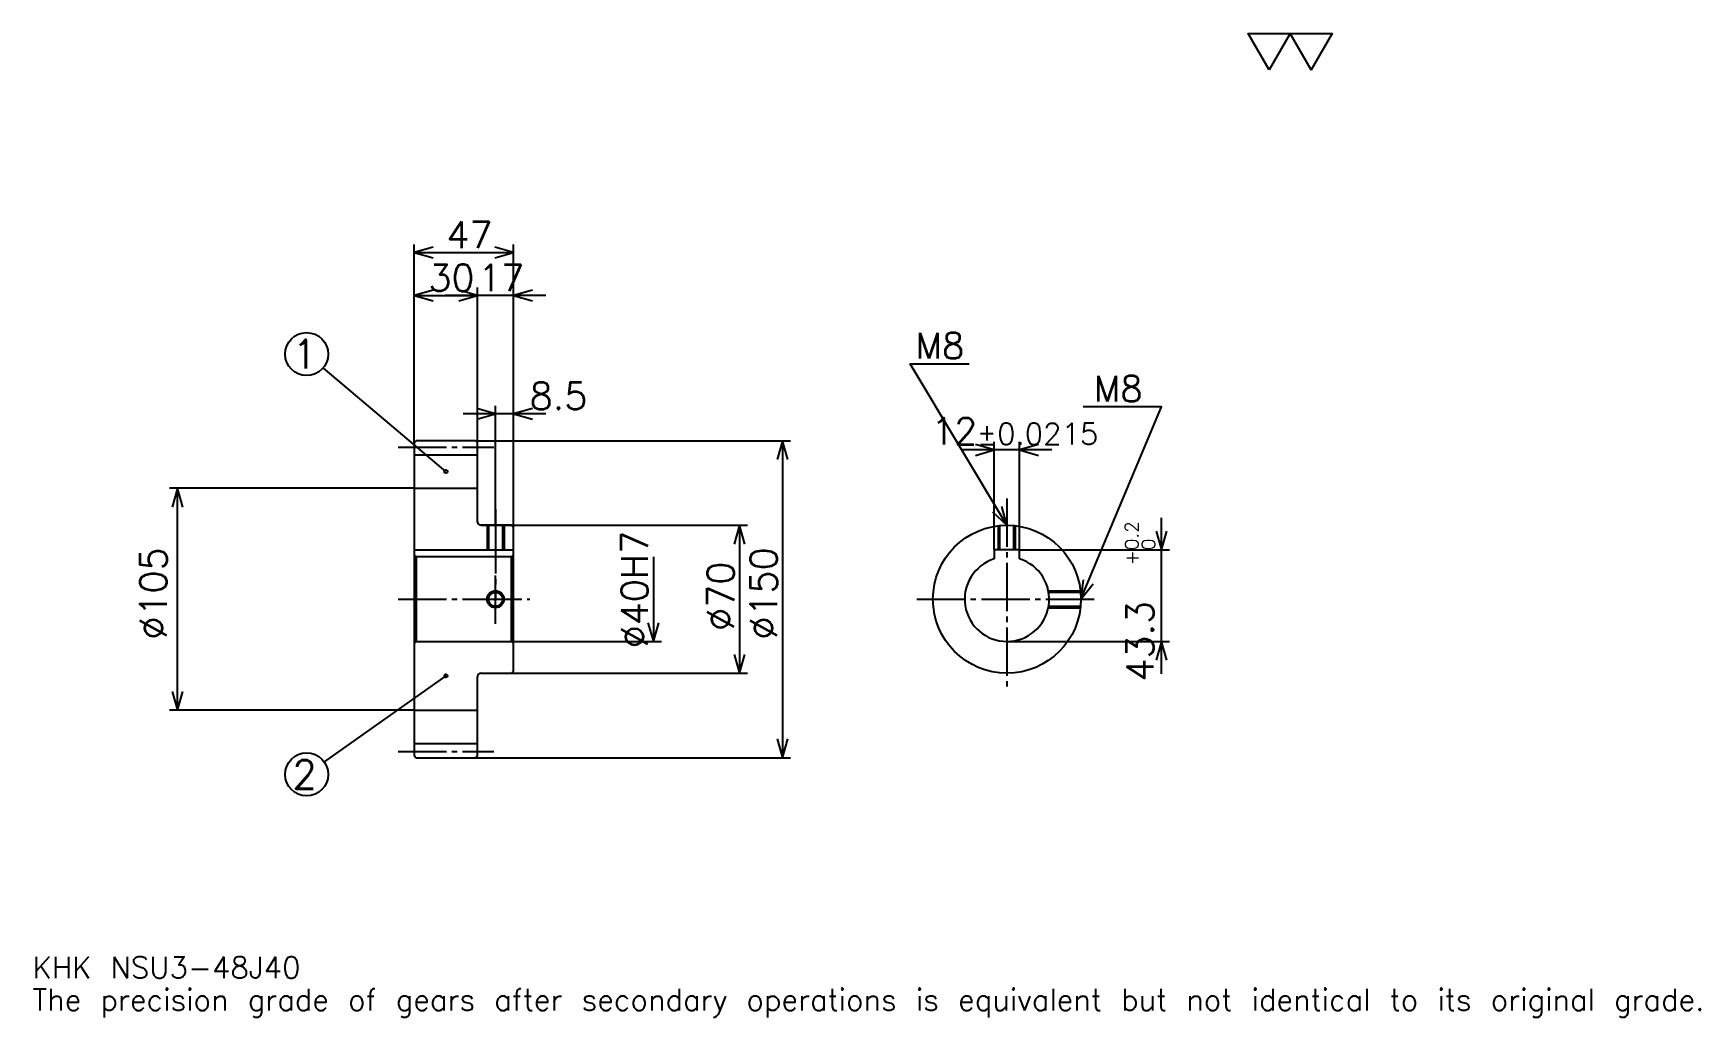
# Model space of a CAD drawing. Extents: x 26 to 815, y 9 to 475.
import ezdxf

# ---------------------------------------------------------------- set-up
doc = ezdxf.new("R2010")
doc.units = 0
doc.linetypes.add('DASHDOT', pattern=[30.521738, 22.891304, -2.543478, 2.543478, -2.543478])
doc.layers.get('0').update_dxf_attribs({"linetype": 'CONTINUOUS'})
doc.layers.add('DASHDOT', color=6, linetype='DASHDOT')
doc.styles.add('KANJI', font='TXT', dxfattribs={"bigfont": 'BIGFONT'})

msp = doc.modelspace()

# ---------------------------------------------------------------- linework, layer by layer
at = {"color": 5}
for p, q in [((206.021729, 282.293488), (206.021729, 375.130432)), ((206.021729, 371.315216), (253.021729, 371.315216)), ((253.021729, 282.293488), (253.021729, 375.130432)), ((206.021729, 350.967407), (236.021729, 350.967407)), ((268.282593, 350.967407), (220.760864, 350.967407)), ((236.021729, 282.293488), (236.021729, 354.782623)), ((221.021729, 267.668488), (162.927002, 316.701019)), ((268.282593, 295.010864), (229.260864, 295.010864)), ((244.521729, 282.293488), (244.521729, 298.826111)), ((206.021729, 281.293488), (206.021729, 282.293488)), ((235.021729, 282.293488), (253.021729, 282.293488)), ((236.021729, 281.293488), (236.021729, 282.293488)), ((244.521729, 242.293488), (244.521729, 282.293488)), ((244.521729, 242.293488), (244.521729, 282.293488)), ((253.021729, 282.293488), (384.010864, 282.293488)), ((253.021729, 241.293488), (253.021729, 282.293488)), ((380.195648, 282.293488), (380.195648, 132.293488)), ((507.673889, 277.902191), (465.152161, 277.902191)), ((480.413025, 230.593491), (480.413025, 281.717407)), ((492.413025, 230.593491), (492.413025, 281.717407)), ((206.021729, 259.793488), (90.293472, 259.793488)), ((94.108688, 154.793488), (94.108688, 259.793488)), ((559.565186, 172.032623), (559.565186, 245.854355)), ((237.521729, 242.293488), (253.021729, 242.293488)), ((253.021729, 242.293488), (363.663025, 242.293488)), ((359.847809, 242.293488), (359.847809, 172.293488)), ((492.413025, 230.593491), (563.380371, 230.593491)), ((319.152161, 227.293488), (319.152161, 187.293488)), ((253.021729, 187.293488), (322.967377, 187.293488)), ((486.413025, 187.293488), (563.380371, 187.293488)), ((221.021729, 171.043488), (163.456589, 130.301422)), ((237.521729, 172.293488), (253.021729, 172.293488)), ((253.021729, 172.293488), (363.663025, 172.293488)), ((206.021729, 154.793488), (90.293472, 154.793488)), ((235.021729, 132.293488), (253.021729, 132.293488)), ((253.021729, 132.293488), (384.010864, 132.293488))]:
    msp.add_line(p, q, dxfattribs=at)
at = {"color": 4}
for p, q in [((206.021729, 275.543488), (236.021729, 275.543488)), ((206.021729, 259.793488), (236.021729, 259.793488)), ((206.021729, 230.593491), (253.021729, 230.593491)), ((207.021729, 227.293488), (207.021729, 187.293488)), ((252.021729, 227.293488), (253.021729, 228.293488)), ((252.021729, 187.293488), (253.021729, 186.293488)), ((206.021729, 154.793488), (236.021729, 154.793488)), ((206.021729, 139.043488), (236.021729, 139.043488))]:
    msp.add_line(p, q, dxfattribs=at)
at = {"color": 7}
msp.add_lwpolyline([(610.434753, 457.82608), (600.515198, 475.019989), (640.19342, 475.019989), (630.273865, 457.82608), (620.354309, 475.019989), (610.434753, 457.82608)], dxfattribs=at)
at = {"color": 5}
for points in [[(214.923904, 373.858704), (206.021729, 371.315216), (214.923904, 368.771729)], [(244.119553, 368.771729), (253.021729, 371.315216), (244.119553, 373.858704)], [(214.923904, 353.510864), (206.021729, 350.967407), (214.923904, 348.42395)], [(227.119553, 348.42395), (236.021729, 350.967407), (227.119553, 353.510864)], [(227.119553, 348.42395), (236.021729, 350.967407), (227.119553, 353.510864)], [(261.923889, 353.510864), (253.021729, 350.967407), (261.923889, 348.42395)], [(486.413025, 242.293488), (440.630432, 318.597839), (468.608673, 318.597839)], [(235.619553, 292.467407), (244.521729, 295.010864), (235.619553, 297.554352)], [(261.923889, 297.554352), (253.021729, 295.010864), (261.923889, 292.467407)], [(521.413025, 207.293488), (559.565186, 298.25), (522.43042, 298.25)], [(382.739136, 273.391296), (380.195648, 282.293488), (377.652161, 273.391296)], [(471.510864, 275.358704), (480.413025, 277.902191), (471.510864, 280.445679)], [(501.315186, 280.445679), (492.413025, 277.902191), (501.315186, 275.358704)], [(96.652168, 250.891312), (94.108688, 259.793488), (91.565208, 250.891312)], [(479.651886, 248.618439), (486.413025, 242.293488), (484.013916, 251.235657)], [(362.391296, 233.391312), (359.847809, 242.293488), (357.304321, 233.391312)], [(557.021729, 239.495667), (559.565186, 230.593491), (562.108643, 239.495667)], [(522.510925, 216.486557), (521.413025, 207.293488), (527.201904, 214.51889)], [(316.608673, 196.195663), (319.152161, 187.293488), (321.695648, 196.195663)], [(562.108643, 178.391312), (559.565186, 187.293488), (557.021729, 178.391312)], [(357.304321, 181.195663), (359.847809, 172.293488), (362.391296, 181.195663)], [(91.565208, 163.695663), (94.108688, 154.793488), (96.652168, 163.695663)], [(377.652161, 141.195663), (380.195648, 132.293488), (382.739136, 141.195663)]]:
    msp.add_lwpolyline(points, dxfattribs=at)
at = {"color": 4}
for points in [[(236.021729, 243.793488), (236.021729, 281.293488), (235.021729, 282.293488), (207.021729, 282.293488), (206.021729, 281.293488), (206.021729, 186.293488)], [(237.521729, 172.293488), (252.021729, 172.293488), (253.021729, 173.293488), (253.021729, 241.293488), (252.021729, 242.293488), (237.521729, 242.293488)], [(240.521729, 242.293488), (240.521729, 230.593491)], [(241.196732, 242.293488), (241.196732, 230.593491)], [(247.846725, 242.293488), (247.846725, 230.593491)], [(248.521729, 242.293488), (248.521729, 230.593491)], [(482.413025, 230.593491), (482.413025, 242.064163)], [(483.088013, 230.593491), (483.088013, 242.135193)], [(489.738037, 230.593491), (489.738037, 242.135193)], [(490.413025, 230.593491), (490.413025, 242.064163)], [(492.413025, 226.372269), (492.413025, 230.593491), (480.413025, 230.593491), (480.413025, 226.372269)], [(206.021729, 186.293488), (207.021729, 187.293488), (252.021729, 187.293488), (252.021729, 227.293488), (207.021729, 227.293488), (206.021729, 228.293488)], [(506.008942, 211.293488), (521.183716, 211.293488)], [(506.134705, 210.618484), (521.254761, 210.618484)], [(506.008942, 203.293488), (521.183716, 203.293488)], [(506.134705, 203.968491), (521.254761, 203.968491)], [(206.021729, 186.293488), (206.021729, 133.293488), (207.021729, 132.293488), (235.021729, 132.293488), (236.021729, 133.293488), (236.021729, 170.793488)]]:
    msp.add_lwpolyline(points, dxfattribs=at)
at = {"color": 5}
for centre, radius in [((155.152161, 323.263062), 10.173913), ((221.021729, 267.668488), 0.763044), ((221.021729, 171.043488), 0.763044), ((155.152161, 124.42392), 10.173913)]:
    msp.add_circle(centre, radius, dxfattribs=at)
at = {"color": 4}
for centre, radius in [((486.413025, 207.293488), 35), ((244.521729, 207.293488), 3.325)]:
    msp.add_circle(centre, radius, dxfattribs=at)
at = {"color": 7}
msp.add_circle((244.521729, 207.293488), 4, dxfattribs=at)
at = {"color": 4}
for centre, radius, start, end in [((237.521729, 243.793488), 1.5, 180, 270), ((486.413025, 207.293488), 20, 107.457602748, 72.542397252), ((237.521729, 170.793488), 1.5, 90, 180)]:
    msp.add_arc(centre, radius, start, end, dxfattribs=at)
at = {"layer": 'DASHDOT', "color": 7}
for p, q in [((198.391296, 279.293488), (243.652161, 279.293488)), ((486.413025, 255.01088), (486.413025, 164.663055)), ((244.521729, 242.293488), (244.521729, 207.293488)), ((198.391296, 207.293488), (260.652161, 207.293488)), ((443.782593, 207.293488), (529.043457, 207.293488)), ((198.391296, 135.293488), (243.652161, 135.293488))]:
    msp.add_line(p, q, dxfattribs=at)
for points in [[(244.521729, 249.92392), (244.521729, 222.963058)], [(244.521729, 195.663055), (244.521729, 218.92392)], [(232.891296, 207.293488), (256.152161, 207.293488)]]:
    msp.add_lwpolyline(points, dxfattribs=at)

# ---------------------------------------------------------------- texts
at = {"color": 7, "style": 'KANJI'}
for s, height, p in [('47', 12.717391, (221.255432, 373.350006)), ('30', 12.717391, (212.755417, 353.002197)), ('17', 12.717391, (236.255432, 353.002197)), ('M8', 12.208696, (443.173889, 321.141296)), ('1', 13.565217, (148.369553, 316.480438)), ('8.5', 12.717391, (260.652161, 297.045654)), ('M8', 12.208696, (527.517395, 300.793488)), ('12', 12.717391, (450.623779, 280.445679)), ('%%p0.0215', 10.173913, (472.114594, 280.445679)), ('2', 13.565217, (148.369553, 117.641312)), ('KHK NSU3-48J40', 10.173913, (25.434782, 27.97826)), ('The precision grade of gears after secondary operations is equivalent but not identical to its original grade.', 10.173913, (25.434782, 12.717391))]:
    msp.add_text(s, height=height, dxfattribs=at).set_placement(p)
for s, height, p in [('%%c40H7', 12.717391, (316.608673, 184.084244)), ('0.2', 6.358696, (548.628235, 230.519287)), ('%%c105', 12.717391, (89.021729, 188.217407)), ('%%c150', 12.717391, (377.652161, 188.217407)), ('+', 6.358696, (548.628235, 223.397552)), ('0', 6.358696, (556.513, 230.519287)), ('%%c70', 12.717391, (357.304321, 192.350555)), ('43.3', 12.717391, (555.75, 168.351654))]:
    msp.add_text(s, height=height, rotation=90, dxfattribs=at).set_placement(p)

doc.saveas('drawing.dxf')
